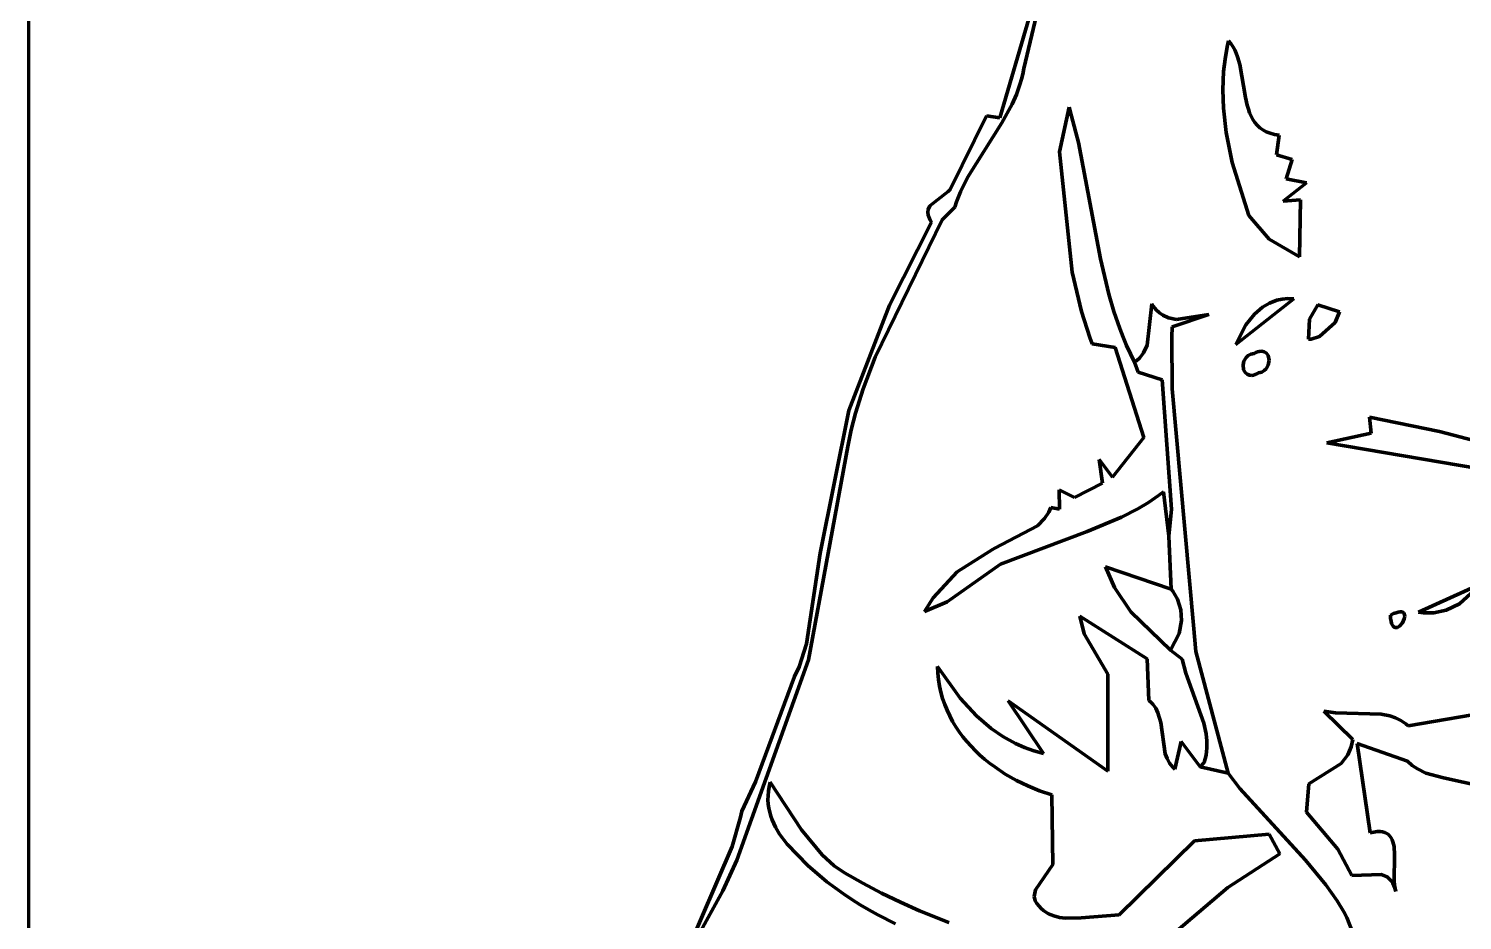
# Model space of a CAD drawing. Header units: millimetres. Extents: x 0 to 8.5, y 0 to 13.2.
# Drawn here: x 0 to 1.891, y 3.375 to 4.551 of the extents above; entities that cross this region are included whole.
import ezdxf

# ---------------------------------------------------------------- set-up
doc = ezdxf.new("R2010")
doc.units = ezdxf.units.MM
for name, color, linetype, lineweight in [('color#060606ff', 7, 'CONTINUOUS', 100), ('color#5c5c5cff', 7, 'CONTINUOUS', 100), ('color#aeaeaeff', 7, 'CONTINUOUS', 100), ('color#ffffffff', 7, 'CONTINUOUS', 100)]:
    doc.layers.add(name, color=color, linetype=linetype, lineweight=lineweight)

msp = doc.modelspace()

# ---------------------------------------------------------------- linework, layer by layer
at = {"layer": 'color#060606ff'}
for p, q in [((1.2807, 4.4332), (1.3199, 4.5668)), ((1.3292, 4.5684), (1.3124, 4.4981)), ((1.5779, 4.5106), (1.5806, 4.5267)), ((1.5806, 4.5267), (1.5823, 4.5347)), ((1.5823, 4.5347), (1.5855, 4.5311)), ((1.5855, 4.5311), (1.5883, 4.5272)), ((1.5883, 4.5272), (1.5907, 4.523)), ((1.5907, 4.523), (1.5928, 4.5185)), ((1.5761, 4.4945), (1.5779, 4.5106)), ((1.5928, 4.5185), (1.5945, 4.5137)), ((1.5945, 4.5137), (1.5974, 4.5037)), ((1.5974, 4.5037), (1.6048, 4.4601)), ((1.3095, 4.484), (1.3075, 4.4772)), ((1.3111, 4.4909), (1.3095, 4.484)), ((1.3124, 4.4981), (1.3111, 4.4909)), ((1.5751, 4.4703), (1.5761, 4.4945)), ((1.3028, 4.4639), (1.2971, 4.4512)), ((1.3075, 4.4772), (1.3028, 4.4639)), ((1.5758, 4.4461), (1.5751, 4.4703)), ((1.2971, 4.4512), (1.2836, 4.4266)), ((1.3598, 4.3886), (1.3722, 4.4472)), ((1.3722, 4.4472), (1.3756, 4.4356)), ((1.5794, 4.414), (1.5758, 4.4461)), ((1.6048, 4.4601), (1.6072, 4.4497)), ((1.6072, 4.4497), (1.6087, 4.4447)), ((1.6087, 4.4447), (1.6104, 4.4399)), ((1.2153, 4.3386), (1.2635, 4.4359)), ((1.2836, 4.4266), (1.2382, 4.3546)), ((1.2635, 4.4359), (1.2807, 4.4332)), ((1.3756, 4.4356), (1.3845, 4.4007)), ((1.6104, 4.4399), (1.6124, 4.4354)), ((1.6124, 4.4354), (1.6147, 4.4311)), ((1.6147, 4.4311), (1.6174, 4.4271)), ((1.6174, 4.4271), (1.6205, 4.4235)), ((1.5873, 4.3742), (1.5794, 4.414)), ((1.6205, 4.4235), (1.624, 4.4202)), ((1.624, 4.4202), (1.6279, 4.4173)), ((1.6279, 4.4173), (1.6324, 4.4149)), ((1.6324, 4.4149), (1.6374, 4.4129)), ((1.6374, 4.4129), (1.6431, 4.4114)), ((1.6431, 4.4114), (1.6493, 4.4104)), ((1.6493, 4.4104), (1.6458, 4.3843)), ((1.3763, 4.2296), (1.3598, 4.3886)), ((1.3845, 4.4007), (1.4137, 4.2475)), ((1.6092, 4.3046), (1.5873, 4.3742)), ((1.6458, 4.3843), (1.6667, 4.3782)), ((1.6667, 4.3782), (1.6584, 4.353)), ((1.2382, 4.3546), (1.2289, 4.3356)), ((1.6584, 4.353), (1.6854, 4.3475)), ((1.1888, 4.317), (1.2128, 4.336)), ((1.2128, 4.336), (1.2153, 4.3386)), ((1.2289, 4.3356), (1.2238, 4.3224)), ((1.6854, 4.3475), (1.6547, 4.3232)), ((1.1861, 4.3088), (1.1866, 4.3123)), ((1.1866, 4.3123), (1.1888, 4.317)), ((1.2216, 4.3156), (1.205, 4.2988)), ((1.2238, 4.3224), (1.2216, 4.3156)), ((1.6547, 4.3232), (1.6774, 4.3253)), ((1.6774, 4.3253), (1.6763, 4.2499)), ((1.205, 4.2988), (1.1163, 4.1176)), ((1.1354, 4.1862), (1.1907, 4.2956)), ((1.1865, 4.3049), (1.1861, 4.3088)), ((1.188, 4.3005), (1.1865, 4.3049)), ((1.1892, 4.2981), (1.188, 4.3005)), ((1.1907, 4.2956), (1.1892, 4.2981)), ((1.6362, 4.2732), (1.6092, 4.3046)), ((1.6763, 4.2499), (1.6362, 4.2732)), ((1.4137, 4.2475), (1.4247, 4.2009)), ((1.3886, 4.1777), (1.3763, 4.2296)), ((1.4247, 4.2009), (1.4314, 4.178)), ((1.0816, 4.0472), (1.1354, 4.1862)), ((1.3996, 4.1438), (1.3886, 4.1777)), ((1.4314, 4.178), (1.4391, 4.1554)), ((1.4027, 4.1354), (1.3996, 4.1438)), ((1.4391, 4.1554), (1.4434, 4.1442)), ((1.4434, 4.1442), (1.4481, 4.133)), ((1.4332, 4.1305), (1.4027, 4.1354)), ((1.4709, 4.0119), (1.4332, 4.1305)), ((1.4481, 4.133), (1.4531, 4.122)), ((1.1163, 4.1176), (1.1005, 4.0758)), ((1.4531, 4.122), (1.4585, 4.1111)), ((1.4585, 4.1111), (1.4632, 4.0978)), ((1.4632, 4.0978), (1.4951, 4.088)), ((1.4951, 4.088), (1.5072, 3.9172)), ((1.1005, 4.0758), (1.0905, 4.0438)), ((1.0439, 3.8593), (1.0816, 4.0472)), ((1.0905, 4.0438), (1.0849, 4.022)), ((1.0849, 4.022), (1.0803, 4)), ((1.4295, 3.9596), (1.4709, 4.0119)), ((1.0803, 4), (1.0285, 3.7186)), ((1.4162, 3.9516), (1.4119, 3.9826)), ((1.4119, 3.9826), (1.4295, 3.9596)), ((1.3595, 3.9173), (1.3593, 3.9429)), ((1.3593, 3.9429), (1.3792, 3.9327)), ((1.3792, 3.9327), (1.4162, 3.9516)), ((1.4903, 3.9352), (1.4768, 3.926)), ((1.4968, 3.9402), (1.4903, 3.9352)), ((1.5037, 3.8815), (1.4968, 3.9402)), ((1.3454, 3.9132), (1.3482, 3.9196)), ((1.3482, 3.9196), (1.3595, 3.9173)), ((1.4629, 3.9177), (1.4412, 3.9066)), ((1.4768, 3.926), (1.4629, 3.9177)), ((1.5072, 3.9172), (1.5037, 3.8815)), ((1.2743, 3.8658), (1.3307, 3.8955)), ((1.3307, 3.8955), (1.3399, 3.9048)), ((1.3399, 3.9048), (1.3454, 3.9132)), ((1.4412, 3.9066), (1.3961, 3.888)), ((1.3961, 3.888), (1.2817, 3.8448)), ((1.0259, 3.7396), (1.0439, 3.8593)), ((1.2247, 3.8345), (1.2714, 3.8642)), ((1.2714, 3.8642), (1.2743, 3.8658)), ((1.2817, 3.8448), (1.2116, 3.7953)), ((1.4205, 3.8411), (1.507, 3.812)), ((1.4323, 3.8142), (1.4205, 3.8411)), ((1.1929, 3.8004), (1.2247, 3.8345)), ((1.4538, 3.7821), (1.4323, 3.8142)), ((1.507, 3.812), (1.509, 3.8093)), ((1.509, 3.8093), (1.5154, 3.7985)), ((1.1814, 3.7823), (1.1929, 3.8004)), ((1.2116, 3.7953), (1.1814, 3.7823)), ((1.5062, 3.7314), (1.4538, 3.7821)), ((1.5154, 3.7985), (1.5198, 3.7846)), ((1.5198, 3.7846), (1.5207, 3.7705)), ((1.3921, 3.7531), (1.3865, 3.7762)), ((1.3865, 3.7762), (1.4753, 3.72)), ((1.5207, 3.7705), (1.5173, 3.7535)), ((1.4233, 3.6999), (1.3921, 3.7531)), ((1.5173, 3.7535), (1.5062, 3.7314)), ((1.0162, 3.7095), (1.0259, 3.7396)), ((1.0285, 3.7186), (0.9341, 3.4546)), ((1.01, 3.6968), (1.0162, 3.7095)), ((1.1991, 3.7011), (1.1987, 3.71)), ((1.1987, 3.71), (1.2286, 3.6679)), ((1.4753, 3.72), (1.4774, 3.6652)), ((0.9586, 3.5577), (1.01, 3.6968)), ((1.2, 3.6925), (1.1991, 3.7011)), ((1.2014, 3.684), (1.2, 3.6925)), ((1.4234, 3.5717), (1.4233, 3.6999)), ((1.2033, 3.6758), (1.2014, 3.684)), ((1.2055, 3.6677), (1.2033, 3.6758)), ((1.2082, 3.6598), (1.2055, 3.6677)), ((1.2113, 3.6522), (1.2082, 3.6598)), ((1.2148, 3.6448), (1.2113, 3.6522)), ((1.2286, 3.6679), (1.2501, 3.6446)), ((1.3386, 3.595), (1.2917, 3.6647)), ((1.2917, 3.6647), (1.4234, 3.5717)), ((1.4774, 3.6652), (1.4802, 3.6628)), ((1.4802, 3.6628), (1.4826, 3.6603)), ((1.4826, 3.6603), (1.4866, 3.6548)), ((1.4866, 3.6548), (1.4895, 3.6489)), ((1.7465, 3.6134), (1.7081, 3.6511)), ((1.7081, 3.6511), (1.7235, 3.6486)), ((1.8196, 3.6314), (1.9756, 3.6583)), ((1.2186, 3.6375), (1.2148, 3.6448)), ((1.2229, 3.6305), (1.2186, 3.6375)), ((1.2501, 3.6446), (1.2693, 3.6282)), ((1.4895, 3.6489), (1.4931, 3.636)), ((1.4931, 3.636), (1.4991, 3.5949)), ((1.7235, 3.6486), (1.7839, 3.647)), ((1.7839, 3.647), (1.7954, 3.6447)), ((1.7954, 3.6447), (1.8027, 3.6421)), ((1.8027, 3.6421), (1.8097, 3.6387)), ((1.8097, 3.6387), (1.8164, 3.6341)), ((1.8164, 3.6341), (1.8196, 3.6314)), ((1.2274, 3.6237), (1.2229, 3.6305)), ((1.2323, 3.6172), (1.2274, 3.6237)), ((1.2375, 3.6108), (1.2323, 3.6172)), ((1.2693, 3.6282), (1.2849, 3.6174)), ((1.2849, 3.6174), (1.3016, 3.6082)), ((1.7445, 3.6041), (1.7465, 3.6134)), ((1.2429, 3.6047), (1.2375, 3.6108)), ((1.2487, 3.5987), (1.2429, 3.6047)), ((1.2547, 3.5931), (1.2487, 3.5987)), ((1.2609, 3.5876), (1.2547, 3.5931)), ((1.3016, 3.6082), (1.3134, 3.603)), ((1.3134, 3.603), (1.3257, 3.5986)), ((1.3257, 3.5986), (1.3386, 3.595)), ((1.4991, 3.5949), (1.5015, 3.5886)), ((1.5118, 3.5744), (1.5199, 3.6108)), ((1.5199, 3.6108), (1.5453, 3.5774)), ((1.7309, 3.5818), (1.7397, 3.5932)), ((1.7397, 3.5932), (1.7445, 3.6041)), ((1.8184, 3.585), (1.7521, 3.6081)), ((1.7521, 3.6081), (1.7695, 3.4905)), ((1.2674, 3.5824), (1.2609, 3.5876)), ((1.2741, 3.5774), (1.2674, 3.5824)), ((1.2881, 3.568), (1.2741, 3.5774)), ((1.5015, 3.5886), (1.5048, 3.5826)), ((1.5048, 3.5826), (1.5068, 3.5797)), ((1.5068, 3.5797), (1.5091, 3.577)), ((1.5091, 3.577), (1.5118, 3.5744)), ((1.5453, 3.5774), (1.5821, 3.5694)), ((1.6884, 3.5553), (1.7309, 3.5818)), ((1.8249, 3.5793), (1.8184, 3.585)), ((1.8318, 3.5747), (1.8249, 3.5793)), ((1.8426, 3.5694), (1.8318, 3.5747)), ((0.9405, 3.5193), (0.9586, 3.5577)), ((1.3027, 3.5597), (1.2881, 3.568)), ((1.3179, 3.5523), (1.3027, 3.5597)), ((1.5821, 3.5694), (1.5974, 3.5489)), ((1.6854, 3.5176), (1.6884, 3.5553)), ((1.8659, 3.5631), (1.8426, 3.5694)), ((1.9178, 3.5518), (1.8659, 3.5631)), ((1.3334, 3.5459), (1.3179, 3.5523)), ((1.3493, 3.5405), (1.3334, 3.5459)), ((1.3508, 3.4488), (1.3493, 3.5405)), ((1.5974, 3.5489), (1.6839, 3.4545)), ((0.9388, 3.5113), (0.9405, 3.5193)), ((1.7268, 3.4688), (1.6854, 3.5176)), ((0.9277, 3.4723), (0.9388, 3.5113)), ((1.5377, 3.4801), (1.4383, 3.3825)), ((1.636, 3.4889), (1.5377, 3.4801)), ((1.6503, 3.4627), (1.636, 3.4889)), ((1.7695, 3.4905), (1.7743, 3.4916)), ((1.7743, 3.4916), (1.7785, 3.4922)), ((1.7785, 3.4922), (1.7824, 3.4922)), ((1.7824, 3.4922), (1.7857, 3.4919)), ((1.7857, 3.4919), (1.7887, 3.491)), ((1.7887, 3.491), (1.7913, 3.4898)), ((1.7913, 3.4898), (1.7935, 3.4882)), ((1.7935, 3.4882), (1.7954, 3.4863)), ((1.7954, 3.4863), (1.797, 3.484)), ((1.797, 3.484), (1.7983, 3.4815)), ((1.7983, 3.4815), (1.7993, 3.4787)), ((0.8536, 3.3004), (0.9277, 3.4723)), ((1.5816, 3.4184), (1.6503, 3.4627)), ((1.7454, 3.4344), (1.7268, 3.4688)), ((1.7993, 3.4787), (1.8008, 3.4723)), ((1.8008, 3.4723), (1.8016, 3.4615)), ((1.8016, 3.4615), (1.8011, 3.4263)), ((0.9341, 3.4546), (0.9154, 3.414)), ((1.3281, 3.4155), (1.3508, 3.4488)), ((1.6839, 3.4545), (1.7111, 3.4219)), ((1.7839, 3.4358), (1.7454, 3.4344)), ((1.7916, 3.4323), (1.7839, 3.4358)), ((1.7965, 3.4279), (1.7916, 3.4323)), ((1.7992, 3.424), (1.7965, 3.4279)), ((1.8014, 3.4191), (1.7992, 3.424)), ((1.8011, 3.4263), (1.8017, 3.4194)), ((0.9154, 3.414), (0.8865, 3.3612)), ((1.3264, 3.4067), (1.3281, 3.4155)), ((1.3274, 3.401), (1.3264, 3.4067)), ((1.4624, 3.3175), (1.5816, 3.4184)), ((1.7111, 3.4219), (1.7258, 3.401)), ((1.8031, 3.4133), (1.8014, 3.4191)), ((1.8017, 3.4194), (1.8031, 3.4133)), ((1.3299, 3.3972), (1.3274, 3.401)), ((1.3326, 3.3938), (1.3299, 3.3972)), ((1.3354, 3.3908), (1.3326, 3.3938)), ((1.3384, 3.3881), (1.3354, 3.3908)), ((1.3416, 3.3859), (1.3384, 3.3881)), ((1.3449, 3.3839), (1.3416, 3.3859)), ((1.7258, 3.401), (1.7346, 3.3864)), ((1.7346, 3.3864), (1.7387, 3.3789)), ((1.3484, 3.3823), (1.3449, 3.3839)), ((1.352, 3.3809), (1.3484, 3.3823)), ((1.3595, 3.379), (1.352, 3.3809)), ((1.3674, 3.378), (1.3595, 3.379)), ((1.3882, 3.3783), (1.3674, 3.378)), ((1.4383, 3.3825), (1.3882, 3.3783)), ((1.7387, 3.3789), (1.8134, 3.1862))]:
    msp.add_line(p, q, dxfattribs=at)
at = {"layer": 'color#5c5c5cff'}
for p, q in [((1.4751, 4.1337), (1.4812, 4.1878)), ((1.4812, 4.1878), (1.4831, 4.185)), ((1.4831, 4.185), (1.487, 4.1801)), ((1.487, 4.1801), (1.4913, 4.1761)), ((1.4913, 4.1761), (1.4959, 4.1729)), ((1.4959, 4.1729), (1.5033, 4.1696)), ((1.5033, 4.1696), (1.514, 4.1675)), ((1.5567, 4.1739), (1.508, 4.1577)), ((1.514, 4.1675), (1.5567, 4.1739)), ((1.508, 4.1577), (1.5077, 4.1441)), ((1.5077, 4.1441), (1.5084, 4.0761)), ((1.4654, 4.1169), (1.4706, 4.1236)), ((1.4706, 4.1236), (1.4751, 4.1337)), ((1.4585, 4.1111), (1.461, 4.1129)), ((1.4632, 4.0978), (1.4585, 4.1111)), ((1.461, 4.1129), (1.4654, 4.1169)), ((1.4951, 4.088), (1.4632, 4.0978)), ((1.5072, 3.9172), (1.4951, 4.088)), ((1.5084, 4.0761), (1.5362, 3.7642)), ((1.7686, 4.0387), (1.8608, 4.0195)), ((1.7706, 4.0176), (1.7686, 4.0387)), ((1.7121, 4.0048), (1.7706, 4.0176)), ((1.8608, 4.0195), (1.9062, 4.0077)), ((1.9499, 3.9646), (1.7121, 4.0048)), ((1.5037, 3.8815), (1.5072, 3.9172)), ((1.507, 3.812), (1.5037, 3.8815)), ((1.509, 3.8093), (1.507, 3.812)), ((1.5154, 3.7985), (1.509, 3.8093)), ((1.5198, 3.7846), (1.5154, 3.7985)), ((1.5207, 3.7705), (1.5198, 3.7846)), ((1.5173, 3.7535), (1.5207, 3.7705)), ((1.5362, 3.7642), (1.5393, 3.7296)), ((1.5062, 3.7314), (1.5173, 3.7535)), ((1.5216, 3.7196), (1.5062, 3.7314)), ((1.5393, 3.7296), (1.5821, 3.5694)), ((1.5262, 3.7009), (1.5216, 3.7196)), ((1.5499, 3.6353), (1.5262, 3.7009)), ((1.553, 3.6212), (1.5499, 3.6353)), ((1.554, 3.6118), (1.553, 3.6212)), ((1.554, 3.6023), (1.554, 3.6118)), ((1.5518, 3.5881), (1.5529, 3.5928)), ((1.5529, 3.5928), (1.5536, 3.5976)), ((1.5536, 3.5976), (1.554, 3.6023)), ((1.5453, 3.5774), (1.5504, 3.5833)), ((1.5821, 3.5694), (1.5453, 3.5774)), ((1.5504, 3.5833), (1.5518, 3.5881))]:
    msp.add_line(p, q, dxfattribs=at)
at = {"layer": 'color#aeaeaeff'}
for p, q in [((1.6685, 4.1945), (1.5924, 4.1344)), ((1.6167, 4.1744), (1.6274, 4.1837)), ((1.6274, 4.1837), (1.6365, 4.189)), ((1.6365, 4.189), (1.6464, 4.1928)), ((1.6464, 4.1928), (1.6534, 4.1942)), ((1.6534, 4.1942), (1.6608, 4.1948)), ((1.6608, 4.1948), (1.6685, 4.1945)), ((1.6892, 4.1678), (1.7004, 4.1867)), ((1.7004, 4.1867), (1.7289, 4.1775)), ((1.5924, 4.1344), (1.6054, 4.1603)), ((1.6054, 4.1603), (1.6167, 4.1744)), ((1.6879, 4.1415), (1.6892, 4.1678)), ((1.7232, 4.1633), (1.7027, 4.1447)), ((1.7289, 4.1775), (1.7232, 4.1633)), ((1.6915, 4.1414), (1.6879, 4.1415)), ((1.7027, 4.1447), (1.6915, 4.1414)), ((1.6121, 4.1215), (1.6164, 4.1227)), ((1.6164, 4.1227), (1.6187, 4.1238)), ((1.6187, 4.1238), (1.6209, 4.1246)), ((1.6209, 4.1246), (1.6229, 4.1252)), ((1.6229, 4.1252), (1.6266, 4.1254)), ((1.6266, 4.1254), (1.6297, 4.1247)), ((1.6297, 4.1247), (1.6322, 4.1232)), ((1.6322, 4.1232), (1.6349, 4.1197)), ((1.6017, 4.1075), (1.6029, 4.1126)), ((1.6025, 4.101), (1.6017, 4.1075)), ((1.6029, 4.1126), (1.6057, 4.1171)), ((1.6057, 4.1171), (1.6085, 4.1197)), ((1.6085, 4.1197), (1.6121, 4.1215)), ((1.635, 4.107), (1.6324, 4.1025)), ((1.6349, 4.1197), (1.6362, 4.1136)), ((1.6362, 4.1136), (1.635, 4.107)), ((1.6048, 4.0971), (1.6025, 4.101)), ((1.6071, 4.0951), (1.6048, 4.0971)), ((1.61, 4.094), (1.6071, 4.0951)), ((1.6135, 4.0937), (1.61, 4.094)), ((1.6155, 4.094), (1.6135, 4.0937)), ((1.6176, 4.0946), (1.6155, 4.094)), ((1.6199, 4.0955), (1.6176, 4.0946)), ((1.6223, 4.0968), (1.6199, 4.0955)), ((1.6264, 4.098), (1.6223, 4.0968)), ((1.6297, 4.1), (1.6264, 4.098)), ((1.6324, 4.1025), (1.6297, 4.1)), ((1.8329, 3.7815), (1.9167, 3.8194)), ((1.9167, 3.8194), (1.887, 3.7925)), ((1.8064, 3.7816), (1.8089, 3.7819)), ((1.8089, 3.7819), (1.8109, 3.7818)), ((1.8695, 3.784), (1.8535, 3.7806)), ((1.887, 3.7925), (1.8695, 3.784)), ((1.796, 3.7775), (1.8, 3.7795)), ((1.7964, 3.7732), (1.796, 3.7775)), ((1.797, 3.7696), (1.7964, 3.7732)), ((1.7977, 3.7666), (1.797, 3.7696)), ((1.7987, 3.7644), (1.7977, 3.7666)), ((1.7998, 3.7628), (1.7987, 3.7644)), ((1.8, 3.7795), (1.8035, 3.7808)), ((1.8035, 3.7808), (1.8064, 3.7816)), ((1.808, 3.7631), (1.8066, 3.7621)), ((1.8118, 3.7675), (1.808, 3.7631)), ((1.8109, 3.7818), (1.8124, 3.7813)), ((1.8143, 3.7728), (1.8118, 3.7675)), ((1.8124, 3.7813), (1.8136, 3.7804)), ((1.8136, 3.7804), (1.8143, 3.7793)), ((1.8143, 3.7793), (1.8148, 3.7779)), ((1.8149, 3.7763), (1.8143, 3.7728)), ((1.8148, 3.7779), (1.8149, 3.7763)), ((1.8399, 3.7805), (1.8329, 3.7815)), ((1.8535, 3.7806), (1.8399, 3.7805)), ((1.801, 3.7617), (1.7998, 3.7628)), ((1.8024, 3.7612), (1.801, 3.7617)), ((1.8038, 3.7611), (1.8024, 3.7612)), ((1.8052, 3.7614), (1.8038, 3.7611)), ((1.8066, 3.7621), (1.8052, 3.7614)), ((0.9765, 3.5511), (0.9778, 3.5572)), ((0.9778, 3.5572), (1.0193, 3.4943)), ((0.9751, 3.5339), (0.9752, 3.5395)), ((0.9752, 3.5395), (0.9756, 3.5453)), ((0.9756, 3.5453), (0.9765, 3.5511)), ((0.9755, 3.5284), (0.9751, 3.5339)), ((0.9763, 3.5231), (0.9755, 3.5284)), ((0.9774, 3.5178), (0.9763, 3.5231)), ((0.9788, 3.5127), (0.9774, 3.5178)), ((0.9806, 3.5077), (0.9788, 3.5127)), ((0.985, 3.498), (0.9806, 3.5077)), ((0.9904, 3.4887), (0.985, 3.498)), ((1.0002, 3.4755), (0.9904, 3.4887)), ((1.0193, 3.4943), (1.0465, 3.4614)), ((1.0278, 3.4476), (1.0002, 3.4755)), ((1.0465, 3.4614), (1.0626, 3.4472)), ((1.0529, 3.4261), (1.0278, 3.4476)), ((1.0626, 3.4472), (1.0762, 3.438)), ((1.0636, 3.418), (1.0529, 3.4261)), ((1.0762, 3.438), (1.1002, 3.424)), ((1.1002, 3.424), (1.1248, 3.411)), ((1.0745, 3.4102), (1.0636, 3.418)), ((1.0856, 3.4028), (1.0745, 3.4102)), ((1.1248, 3.411), (1.1497, 3.399)), ((1.0968, 3.3957), (1.0856, 3.4028)), ((1.1082, 3.389), (1.0968, 3.3957)), ((1.1198, 3.3825), (1.1082, 3.389)), ((1.1497, 3.399), (1.1751, 3.3878)), ((1.1751, 3.3878), (1.2138, 3.3724)), ((1.1433, 3.3704), (1.1198, 3.3825))]:
    msp.add_line(p, q, dxfattribs=at)
at = {"layer": 'color#ffffffff'}
for p, q in [((0, 0), (0, 13.1944)), ((1.3199, 4.5668), (1.2807, 4.4332)), ((1.3124, 4.4981), (1.3292, 4.5684)), ((1.5806, 4.5267), (1.5779, 4.5106)), ((1.5823, 4.5347), (1.5806, 4.5267)), ((1.5855, 4.5311), (1.5823, 4.5347)), ((1.5883, 4.5272), (1.5855, 4.5311)), ((1.5907, 4.523), (1.5883, 4.5272)), ((1.5928, 4.5185), (1.5907, 4.523)), ((1.5779, 4.5106), (1.5761, 4.4945)), ((1.5945, 4.5137), (1.5928, 4.5185)), ((1.5974, 4.5037), (1.5945, 4.5137)), ((1.6048, 4.4601), (1.5974, 4.5037)), ((1.3075, 4.4772), (1.3095, 4.484)), ((1.3095, 4.484), (1.3111, 4.4909)), ((1.3111, 4.4909), (1.3124, 4.4981)), ((1.5761, 4.4945), (1.5751, 4.4703)), ((1.2971, 4.4512), (1.3028, 4.4639)), ((1.3028, 4.4639), (1.3075, 4.4772)), ((1.5751, 4.4703), (1.5758, 4.4461)), ((1.2836, 4.4266), (1.2971, 4.4512)), ((1.3722, 4.4472), (1.3598, 4.3886)), ((1.3756, 4.4356), (1.3722, 4.4472)), ((1.5758, 4.4461), (1.5794, 4.414)), ((1.6072, 4.4497), (1.6048, 4.4601)), ((1.6087, 4.4447), (1.6072, 4.4497)), ((1.6104, 4.4399), (1.6087, 4.4447)), ((1.2635, 4.4359), (1.2153, 4.3386)), ((1.2382, 4.3546), (1.2836, 4.4266)), ((1.2807, 4.4332), (1.2635, 4.4359)), ((1.3845, 4.4007), (1.3756, 4.4356)), ((1.6124, 4.4354), (1.6104, 4.4399)), ((1.6147, 4.4311), (1.6124, 4.4354)), ((1.6174, 4.4271), (1.6147, 4.4311)), ((1.6205, 4.4235), (1.6174, 4.4271)), ((1.5794, 4.414), (1.5873, 4.3742)), ((1.624, 4.4202), (1.6205, 4.4235)), ((1.6279, 4.4173), (1.624, 4.4202)), ((1.6324, 4.4149), (1.6279, 4.4173)), ((1.6374, 4.4129), (1.6324, 4.4149)), ((1.6431, 4.4114), (1.6374, 4.4129)), ((1.6493, 4.4104), (1.6431, 4.4114)), ((1.6458, 4.3843), (1.6493, 4.4104)), ((1.3598, 4.3886), (1.3763, 4.2296)), ((1.4137, 4.2475), (1.3845, 4.4007)), ((1.5873, 4.3742), (1.6092, 4.3046)), ((1.6667, 4.3782), (1.6458, 4.3843)), ((1.6584, 4.353), (1.6667, 4.3782)), ((1.2289, 4.3356), (1.2382, 4.3546)), ((1.6854, 4.3475), (1.6584, 4.353)), ((1.2128, 4.336), (1.1888, 4.317)), ((1.2153, 4.3386), (1.2128, 4.336)), ((1.2238, 4.3224), (1.2289, 4.3356)), ((1.6547, 4.3232), (1.6854, 4.3475)), ((1.1866, 4.3123), (1.1861, 4.3088)), ((1.1888, 4.317), (1.1866, 4.3123)), ((1.205, 4.2988), (1.2216, 4.3156)), ((1.2216, 4.3156), (1.2238, 4.3224)), ((1.6774, 4.3253), (1.6547, 4.3232)), ((1.6763, 4.2499), (1.6774, 4.3253)), ((1.1163, 4.1176), (1.205, 4.2988)), ((1.1907, 4.2956), (1.1354, 4.1862)), ((1.1861, 4.3088), (1.1865, 4.3049)), ((1.1865, 4.3049), (1.188, 4.3005)), ((1.188, 4.3005), (1.1892, 4.2981)), ((1.1892, 4.2981), (1.1907, 4.2956)), ((1.6092, 4.3046), (1.6362, 4.2732)), ((1.6362, 4.2732), (1.6763, 4.2499)), ((1.4247, 4.2009), (1.4137, 4.2475)), ((1.3763, 4.2296), (1.3886, 4.1777)), ((1.4314, 4.178), (1.4247, 4.2009)), ((1.1354, 4.1862), (1.0816, 4.0472)), ((1.4812, 4.1878), (1.4751, 4.1337)), ((1.4831, 4.185), (1.4812, 4.1878)), ((1.487, 4.1801), (1.4831, 4.185)), ((1.4913, 4.1761), (1.487, 4.1801)), ((1.5924, 4.1344), (1.6685, 4.1945)), ((1.6274, 4.1837), (1.6167, 4.1744)), ((1.6365, 4.189), (1.6274, 4.1837)), ((1.6464, 4.1928), (1.6365, 4.189)), ((1.6534, 4.1942), (1.6464, 4.1928)), ((1.6608, 4.1948), (1.6534, 4.1942)), ((1.6685, 4.1945), (1.6608, 4.1948)), ((1.7004, 4.1867), (1.6892, 4.1678)), ((1.7289, 4.1775), (1.7004, 4.1867)), ((1.3886, 4.1777), (1.3996, 4.1438)), ((1.4391, 4.1554), (1.4314, 4.178)), ((1.4959, 4.1729), (1.4913, 4.1761)), ((1.5033, 4.1696), (1.4959, 4.1729)), ((1.514, 4.1675), (1.5033, 4.1696)), ((1.508, 4.1577), (1.5567, 4.1739)), ((1.5567, 4.1739), (1.514, 4.1675)), ((1.6054, 4.1603), (1.5924, 4.1344)), ((1.6167, 4.1744), (1.6054, 4.1603)), ((1.6892, 4.1678), (1.6879, 4.1415)), ((1.7027, 4.1447), (1.7232, 4.1633)), ((1.7232, 4.1633), (1.7289, 4.1775)), ((1.3996, 4.1438), (1.4027, 4.1354)), ((1.4434, 4.1442), (1.4391, 4.1554)), ((1.4481, 4.133), (1.4434, 4.1442)), ((1.5077, 4.1441), (1.508, 4.1577)), ((1.5084, 4.0761), (1.5077, 4.1441)), ((1.6879, 4.1415), (1.6915, 4.1414)), ((1.6915, 4.1414), (1.7027, 4.1447)), ((1.4027, 4.1354), (1.4332, 4.1305)), ((1.4332, 4.1305), (1.4709, 4.0119)), ((1.4531, 4.122), (1.4481, 4.133)), ((1.4706, 4.1236), (1.4654, 4.1169)), ((1.4751, 4.1337), (1.4706, 4.1236)), ((1.6164, 4.1227), (1.6121, 4.1215)), ((1.6187, 4.1238), (1.6164, 4.1227)), ((1.6209, 4.1246), (1.6187, 4.1238)), ((1.6229, 4.1252), (1.6209, 4.1246)), ((1.6266, 4.1254), (1.6229, 4.1252)), ((1.6297, 4.1247), (1.6266, 4.1254)), ((1.6322, 4.1232), (1.6297, 4.1247)), ((1.6349, 4.1197), (1.6322, 4.1232)), ((1.1005, 4.0758), (1.1163, 4.1176)), ((1.4585, 4.1111), (1.4531, 4.122)), ((1.461, 4.1129), (1.4585, 4.1111)), ((1.4654, 4.1169), (1.461, 4.1129)), ((1.6029, 4.1126), (1.6017, 4.1075)), ((1.6017, 4.1075), (1.6025, 4.101)), ((1.6057, 4.1171), (1.6029, 4.1126)), ((1.6085, 4.1197), (1.6057, 4.1171)), ((1.6121, 4.1215), (1.6085, 4.1197)), ((1.6324, 4.1025), (1.635, 4.107)), ((1.6362, 4.1136), (1.6349, 4.1197)), ((1.635, 4.107), (1.6362, 4.1136)), ((1.6025, 4.101), (1.6048, 4.0971)), ((1.6048, 4.0971), (1.6071, 4.0951)), ((1.6071, 4.0951), (1.61, 4.094)), ((1.61, 4.094), (1.6135, 4.0937)), ((1.6135, 4.0937), (1.6155, 4.094)), ((1.6155, 4.094), (1.6176, 4.0946)), ((1.6176, 4.0946), (1.6199, 4.0955)), ((1.6199, 4.0955), (1.6223, 4.0968)), ((1.6223, 4.0968), (1.6264, 4.098)), ((1.6264, 4.098), (1.6297, 4.1)), ((1.6297, 4.1), (1.6324, 4.1025)), ((1.0905, 4.0438), (1.1005, 4.0758)), ((1.5362, 3.7642), (1.5084, 4.0761)), ((1.0816, 4.0472), (1.0439, 3.8593)), ((1.0849, 4.022), (1.0905, 4.0438)), ((1.8608, 4.0195), (1.7686, 4.0387)), ((1.7686, 4.0387), (1.7706, 4.0176)), ((1.0803, 4), (1.0849, 4.022)), ((1.4709, 4.0119), (1.4295, 3.9596)), ((1.7706, 4.0176), (1.7121, 4.0048)), ((1.9062, 4.0077), (1.8608, 4.0195)), ((1.0285, 3.7186), (1.0803, 4)), ((1.7121, 4.0048), (1.9499, 3.9646)), ((1.4295, 3.9596), (1.4119, 3.9826)), ((1.4119, 3.9826), (1.4162, 3.9516)), ((1.3792, 3.9327), (1.3593, 3.9429)), ((1.3593, 3.9429), (1.3595, 3.9173)), ((1.4162, 3.9516), (1.3792, 3.9327)), ((1.4768, 3.926), (1.4903, 3.9352)), ((1.4903, 3.9352), (1.4968, 3.9402)), ((1.4968, 3.9402), (1.5037, 3.8815)), ((1.3482, 3.9196), (1.3454, 3.9132)), ((1.3595, 3.9173), (1.3482, 3.9196)), ((1.4412, 3.9066), (1.4629, 3.9177)), ((1.4629, 3.9177), (1.4768, 3.926)), ((1.3307, 3.8955), (1.2743, 3.8658)), ((1.3399, 3.9048), (1.3307, 3.8955)), ((1.3454, 3.9132), (1.3399, 3.9048)), ((1.3961, 3.888), (1.4412, 3.9066)), ((1.2817, 3.8448), (1.3961, 3.888)), ((1.5037, 3.8815), (1.507, 3.812)), ((1.0439, 3.8593), (1.0259, 3.7396)), ((1.2714, 3.8642), (1.2247, 3.8345)), ((1.2743, 3.8658), (1.2714, 3.8642)), ((1.2116, 3.7953), (1.2817, 3.8448)), ((1.507, 3.812), (1.4205, 3.8411)), ((1.4205, 3.8411), (1.4323, 3.8142)), ((1.2247, 3.8345), (1.1929, 3.8004)), ((1.4323, 3.8142), (1.4538, 3.7821)), ((1.9167, 3.8194), (1.8329, 3.7815)), ((1.887, 3.7925), (1.9167, 3.8194)), ((1.1929, 3.8004), (1.1814, 3.7823)), ((1.1814, 3.7823), (1.2116, 3.7953)), ((1.4538, 3.7821), (1.5062, 3.7314)), ((1.8089, 3.7819), (1.8064, 3.7816)), ((1.8109, 3.7818), (1.8089, 3.7819)), ((1.8535, 3.7806), (1.8695, 3.784)), ((1.8695, 3.784), (1.887, 3.7925)), ((1.4753, 3.72), (1.3865, 3.7762)), ((1.3865, 3.7762), (1.3921, 3.7531)), ((1.5393, 3.7296), (1.5362, 3.7642)), ((1.8, 3.7795), (1.796, 3.7775)), ((1.796, 3.7775), (1.7964, 3.7732)), ((1.7964, 3.7732), (1.797, 3.7696)), ((1.797, 3.7696), (1.7977, 3.7666)), ((1.7977, 3.7666), (1.7987, 3.7644)), ((1.7987, 3.7644), (1.7998, 3.7628)), ((1.8035, 3.7808), (1.8, 3.7795)), ((1.8064, 3.7816), (1.8035, 3.7808)), ((1.8066, 3.7621), (1.808, 3.7631)), ((1.808, 3.7631), (1.8118, 3.7675)), ((1.8124, 3.7813), (1.8109, 3.7818)), ((1.8118, 3.7675), (1.8143, 3.7728)), ((1.8136, 3.7804), (1.8124, 3.7813)), ((1.8143, 3.7793), (1.8136, 3.7804)), ((1.8148, 3.7779), (1.8143, 3.7793)), ((1.8143, 3.7728), (1.8149, 3.7763)), ((1.8149, 3.7763), (1.8148, 3.7779)), ((1.8329, 3.7815), (1.8399, 3.7805)), ((1.8399, 3.7805), (1.8535, 3.7806)), ((1.3921, 3.7531), (1.4233, 3.6999)), ((1.7998, 3.7628), (1.801, 3.7617)), ((1.801, 3.7617), (1.8024, 3.7612)), ((1.8024, 3.7612), (1.8038, 3.7611)), ((1.8038, 3.7611), (1.8052, 3.7614)), ((1.8052, 3.7614), (1.8066, 3.7621)), ((1.0259, 3.7396), (1.0162, 3.7095)), ((1.5062, 3.7314), (1.5216, 3.7196)), ((1.5821, 3.5694), (1.5393, 3.7296)), ((0.9341, 3.4546), (1.0285, 3.7186)), ((1.0162, 3.7095), (1.01, 3.6968)), ((1.2286, 3.6679), (1.1987, 3.71)), ((1.1987, 3.71), (1.1991, 3.7011)), ((1.4774, 3.6652), (1.4753, 3.72)), ((1.5216, 3.7196), (1.5262, 3.7009)), ((1.01, 3.6968), (0.9586, 3.5577)), ((1.1991, 3.7011), (1.2, 3.6925)), ((1.2, 3.6925), (1.2014, 3.684)), ((1.4233, 3.6999), (1.4234, 3.5717)), ((1.5262, 3.7009), (1.5499, 3.6353)), ((1.2014, 3.684), (1.2033, 3.6758)), ((1.2033, 3.6758), (1.2055, 3.6677)), ((1.2055, 3.6677), (1.2082, 3.6598)), ((1.2082, 3.6598), (1.2113, 3.6522)), ((1.2113, 3.6522), (1.2148, 3.6448)), ((1.2501, 3.6446), (1.2286, 3.6679)), ((1.4234, 3.5717), (1.2917, 3.6647)), ((1.2917, 3.6647), (1.3386, 3.595)), ((1.4802, 3.6628), (1.4774, 3.6652)), ((1.4826, 3.6603), (1.4802, 3.6628)), ((1.4866, 3.6548), (1.4826, 3.6603)), ((1.4895, 3.6489), (1.4866, 3.6548)), ((1.7235, 3.6486), (1.7081, 3.6511)), ((1.7081, 3.6511), (1.7465, 3.6134)), ((1.9756, 3.6583), (1.8196, 3.6314)), ((1.2148, 3.6448), (1.2186, 3.6375)), ((1.2186, 3.6375), (1.2229, 3.6305)), ((1.2693, 3.6282), (1.2501, 3.6446)), ((1.4931, 3.636), (1.4895, 3.6489)), ((1.4991, 3.5949), (1.4931, 3.636)), ((1.5499, 3.6353), (1.553, 3.6212)), ((1.7839, 3.647), (1.7235, 3.6486)), ((1.7954, 3.6447), (1.7839, 3.647)), ((1.8027, 3.6421), (1.7954, 3.6447)), ((1.8097, 3.6387), (1.8027, 3.6421)), ((1.8164, 3.6341), (1.8097, 3.6387)), ((1.8196, 3.6314), (1.8164, 3.6341)), ((1.2229, 3.6305), (1.2274, 3.6237)), ((1.2274, 3.6237), (1.2323, 3.6172)), ((1.2323, 3.6172), (1.2375, 3.6108)), ((1.2849, 3.6174), (1.2693, 3.6282)), ((1.3016, 3.6082), (1.2849, 3.6174)), ((1.553, 3.6212), (1.554, 3.6118)), ((1.554, 3.6118), (1.554, 3.6023)), ((1.7465, 3.6134), (1.7445, 3.6041)), ((1.2375, 3.6108), (1.2429, 3.6047)), ((1.2429, 3.6047), (1.2487, 3.5987)), ((1.2487, 3.5987), (1.2547, 3.5931)), ((1.2547, 3.5931), (1.2609, 3.5876)), ((1.3134, 3.603), (1.3016, 3.6082)), ((1.3257, 3.5986), (1.3134, 3.603)), ((1.3386, 3.595), (1.3257, 3.5986)), ((1.5015, 3.5886), (1.4991, 3.5949)), ((1.5199, 3.6108), (1.5118, 3.5744)), ((1.5453, 3.5774), (1.5199, 3.6108)), ((1.5529, 3.5928), (1.5518, 3.5881)), ((1.5536, 3.5976), (1.5529, 3.5928)), ((1.554, 3.6023), (1.5536, 3.5976)), ((1.7397, 3.5932), (1.7309, 3.5818)), ((1.7445, 3.6041), (1.7397, 3.5932)), ((1.7695, 3.4905), (1.7521, 3.6081)), ((1.7521, 3.6081), (1.8184, 3.585)), ((1.2609, 3.5876), (1.2674, 3.5824)), ((1.2674, 3.5824), (1.2741, 3.5774)), ((1.2741, 3.5774), (1.2881, 3.568)), ((1.5048, 3.5826), (1.5015, 3.5886)), ((1.5068, 3.5797), (1.5048, 3.5826)), ((1.5091, 3.577), (1.5068, 3.5797)), ((1.5118, 3.5744), (1.5091, 3.577)), ((1.5504, 3.5833), (1.5453, 3.5774)), ((1.5518, 3.5881), (1.5504, 3.5833)), ((1.7309, 3.5818), (1.6884, 3.5553)), ((1.8184, 3.585), (1.8249, 3.5793)), ((1.8249, 3.5793), (1.8318, 3.5747)), ((1.8318, 3.5747), (1.8426, 3.5694)), ((0.9586, 3.5577), (0.9405, 3.5193)), ((0.9778, 3.5572), (0.9765, 3.5511)), ((1.0193, 3.4943), (0.9778, 3.5572)), ((1.2881, 3.568), (1.3027, 3.5597)), ((1.3027, 3.5597), (1.3179, 3.5523)), ((1.5974, 3.5489), (1.5821, 3.5694)), ((1.6884, 3.5553), (1.6854, 3.5176)), ((1.8426, 3.5694), (1.8659, 3.5631)), ((1.8659, 3.5631), (1.9178, 3.5518)), ((0.9752, 3.5395), (0.9751, 3.5339)), ((0.9756, 3.5453), (0.9752, 3.5395)), ((0.9765, 3.5511), (0.9756, 3.5453)), ((1.3179, 3.5523), (1.3334, 3.5459)), ((1.3334, 3.5459), (1.3493, 3.5405)), ((1.3493, 3.5405), (1.3508, 3.4488)), ((1.6839, 3.4545), (1.5974, 3.5489)), ((0.9405, 3.5193), (0.9388, 3.5113)), ((0.9751, 3.5339), (0.9755, 3.5284)), ((0.9755, 3.5284), (0.9763, 3.5231)), ((0.9763, 3.5231), (0.9774, 3.5178)), ((0.9774, 3.5178), (0.9788, 3.5127)), ((1.6854, 3.5176), (1.7268, 3.4688)), ((0.9388, 3.5113), (0.9277, 3.4723)), ((0.9788, 3.5127), (0.9806, 3.5077)), ((0.9806, 3.5077), (0.985, 3.498)), ((0.985, 3.498), (0.9904, 3.4887)), ((0.9904, 3.4887), (1.0002, 3.4755)), ((1.0465, 3.4614), (1.0193, 3.4943)), ((1.4383, 3.3825), (1.5377, 3.4801)), ((1.5377, 3.4801), (1.636, 3.4889)), ((1.636, 3.4889), (1.6503, 3.4627)), ((1.7743, 3.4916), (1.7695, 3.4905)), ((1.7785, 3.4922), (1.7743, 3.4916)), ((1.7824, 3.4922), (1.7785, 3.4922)), ((1.7857, 3.4919), (1.7824, 3.4922)), ((1.7887, 3.491), (1.7857, 3.4919)), ((1.7913, 3.4898), (1.7887, 3.491)), ((1.7935, 3.4882), (1.7913, 3.4898)), ((1.7954, 3.4863), (1.7935, 3.4882)), ((1.797, 3.484), (1.7954, 3.4863)), ((1.7983, 3.4815), (1.797, 3.484)), ((1.7993, 3.4787), (1.7983, 3.4815)), ((0.9277, 3.4723), (0.8536, 3.3004)), ((1.0002, 3.4755), (1.0278, 3.4476)), ((1.0626, 3.4472), (1.0465, 3.4614)), ((1.6503, 3.4627), (1.5816, 3.4184)), ((1.7268, 3.4688), (1.7454, 3.4344)), ((1.8008, 3.4723), (1.7993, 3.4787)), ((1.8016, 3.4615), (1.8008, 3.4723)), ((1.8011, 3.4263), (1.8016, 3.4615)), ((0.9154, 3.414), (0.9341, 3.4546)), ((1.0278, 3.4476), (1.0529, 3.4261)), ((1.0762, 3.438), (1.0626, 3.4472)), ((1.3508, 3.4488), (1.3281, 3.4155)), ((1.7111, 3.4219), (1.6839, 3.4545)), ((1.0529, 3.4261), (1.0636, 3.418)), ((1.1002, 3.424), (1.0762, 3.438)), ((1.1248, 3.411), (1.1002, 3.424)), ((1.7454, 3.4344), (1.7839, 3.4358)), ((1.7839, 3.4358), (1.7916, 3.4323)), ((1.7916, 3.4323), (1.7965, 3.4279)), ((1.7965, 3.4279), (1.7992, 3.424)), ((1.7992, 3.424), (1.8014, 3.4191)), ((1.8017, 3.4194), (1.8011, 3.4263)), ((0.8865, 3.3612), (0.9154, 3.414)), ((1.0636, 3.418), (1.0745, 3.4102)), ((1.0745, 3.4102), (1.0856, 3.4028)), ((1.1497, 3.399), (1.1248, 3.411)), ((1.3281, 3.4155), (1.3264, 3.4067)), ((1.3264, 3.4067), (1.3274, 3.401)), ((1.5816, 3.4184), (1.4624, 3.3175)), ((1.7258, 3.401), (1.7111, 3.4219)), ((1.8014, 3.4191), (1.8031, 3.4133)), ((1.8031, 3.4133), (1.8017, 3.4194)), ((1.0856, 3.4028), (1.0968, 3.3957)), ((1.0968, 3.3957), (1.1082, 3.389)), ((1.1082, 3.389), (1.1198, 3.3825)), ((1.1751, 3.3878), (1.1497, 3.399)), ((1.2138, 3.3724), (1.1751, 3.3878)), ((1.3274, 3.401), (1.3299, 3.3972)), ((1.3299, 3.3972), (1.3326, 3.3938)), ((1.3326, 3.3938), (1.3354, 3.3908)), ((1.3354, 3.3908), (1.3384, 3.3881)), ((1.3384, 3.3881), (1.3416, 3.3859)), ((1.3416, 3.3859), (1.3449, 3.3839)), ((1.7346, 3.3864), (1.7258, 3.401)), ((1.7387, 3.3789), (1.7346, 3.3864)), ((1.1198, 3.3825), (1.1433, 3.3704)), ((1.3449, 3.3839), (1.3484, 3.3823)), ((1.3484, 3.3823), (1.352, 3.3809)), ((1.352, 3.3809), (1.3595, 3.379)), ((1.3595, 3.379), (1.3674, 3.378)), ((1.3674, 3.378), (1.3882, 3.3783)), ((1.3882, 3.3783), (1.4383, 3.3825)), ((1.8134, 3.1862), (1.7387, 3.3789))]:
    msp.add_line(p, q, dxfattribs=at)

doc.saveas('drawing.dxf')
